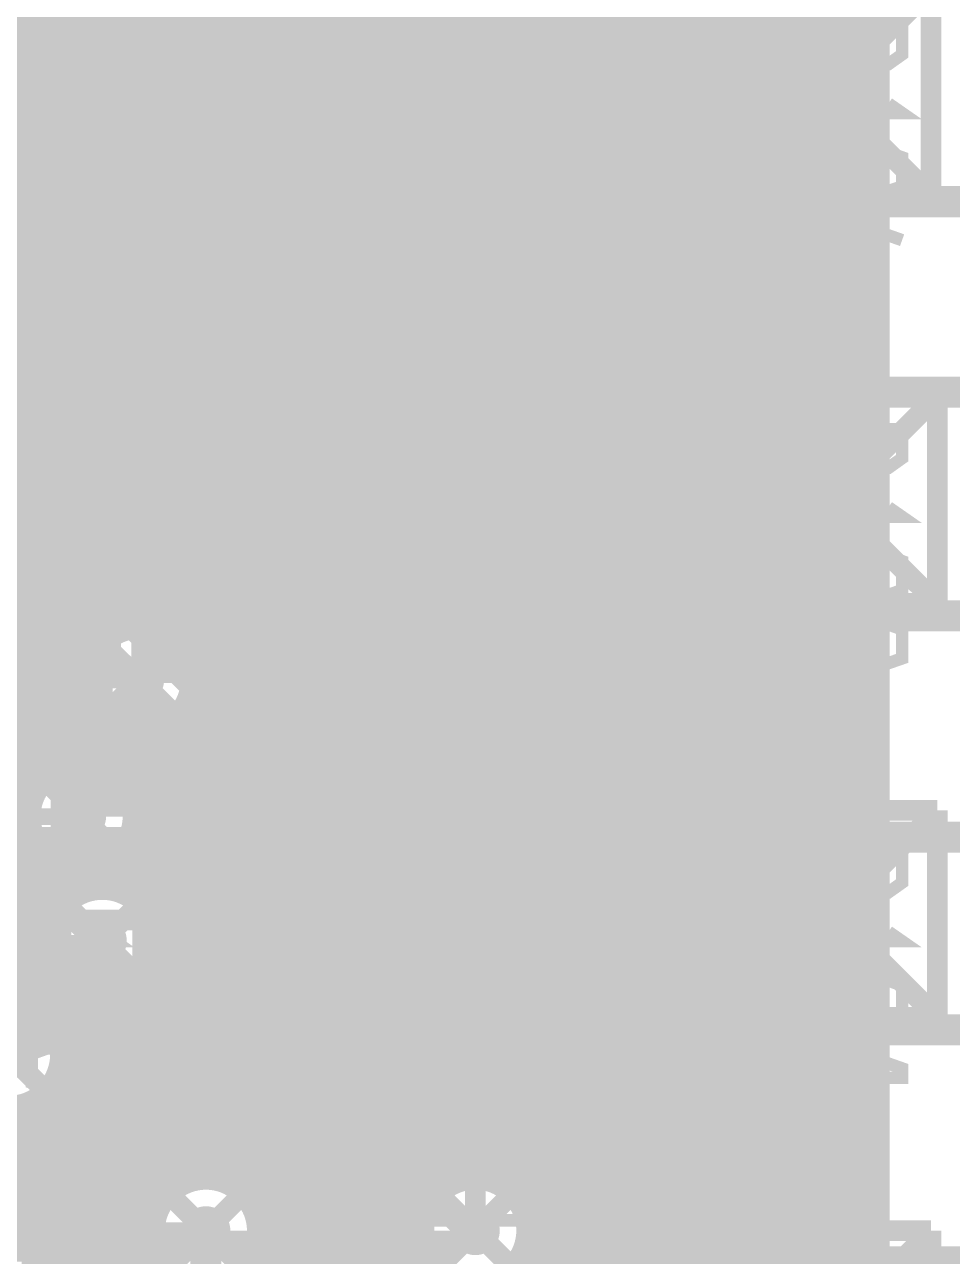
# Model space of a CAD drawing. Extents: x -11 to 221, y -93 to 178.
# Drawn here: x 165.42 to 176.79, y 69.54 to 84.65 of the extents above; entities that cross this region are included whole.
import ezdxf

# ---------------------------------------------------------------- set-up
doc = ezdxf.new("R2010")
doc.units = 0
doc.header["$MEASUREMENT"] = 0
doc.layers.get('0').update_dxf_attribs({"linetype": 'CONTINUOUS'})
for name, color, linetype in [('26-349-0_BOT', 7, 'CONTINUOUS'), ('26-349-0_DRD', 7, 'CONTINUOUS'), ('26-349-0_DRL', 2, 'CONTINUOUS'), ('26-349-0_IN1', 3, 'CONTINUOUS'), ('26-349-0_IN2', 5, 'CONTINUOUS'), ('26-349-0_SMT', 14, 'CONTINUOUS'), ('26-349-0_SPT', 9, 'CONTINUOUS'), ('26-349-0_SST', 12, 'CONTINUOUS'), ('26-349-0_TOP', 11, 'CONTINUOUS'), ('THRUHOLE_TAP', 15, 'CONTINUOUS')]:
    doc.layers.add(name, color=color, linetype=linetype)

# ---------------------------------------------------------------- blocks, each defined once
blk = doc.blocks.new('ROUND_78')
at = {"const_width": 0.29972}
blk.add_lwpolyline([(-0.14986, 0, 1), (0.14986, 0, 1)], format="xyb", close=True, dxfattribs=at)
blk = doc.blocks.new('ROUND_102')
at = {"const_width": 0.10033}
blk.add_lwpolyline([(-0.050164, 0, 1), (0.050164, 0, 1)], format="xyb", close=True, dxfattribs=at)
blk = doc.blocks.new('ROUND_82')
at = {"const_width": 0.29972}
blk.add_lwpolyline([(-0.14986, 0, 1), (0.14986, 0, 1)], format="xyb", close=True, dxfattribs=at)
blk = doc.blocks.new('RECTANGLE_3')
blk.add_solid([(0.4826, 0.4064), (0.4826, -0.4064), (-0.4826, 0.4064), (-0.4826, -0.4064)])
blk = doc.blocks.new('RECTANGLE_13')
blk.add_solid([(0.9017, 0.508), (0.9017, -0.508), (-0.9017, 0.508), (-0.9017, -0.508)])
blk = doc.blocks.new('RECTANGLE_40')
blk.add_solid([(0.635, 0.508), (0.635, -0.508), (-0.635, 0.508), (-0.635, -0.508)])
blk = doc.blocks.new('ROUND_88')
at = {"const_width": 0.10033}
blk.add_lwpolyline([(-0.050164, 0, 1), (0.050164, 0, 1)], format="xyb", close=True, dxfattribs=at)

msp = doc.modelspace()

# ---------------------------------------------------------------- linework, layer by layer
at = {"layer": '26-349-0_BOT', "const_width": 0.2032}
for points in [[(166.8272, 76.6064), (160.1724, 76.6064), (159.385, 75.819), (149.225, 75.819)], [(166.116, 74.93), (148.971, 74.93)], [(166.37, 73.406), (166.243, 73.406), (165.989, 73.66), (161.417, 73.66), (160.02, 72.263), (152.527, 72.263), (152.4, 72.136)], [(167.64, 69.85), (160.401, 69.85), (159.385, 70.866), (153.162, 70.866)], [(170.942, 69.85), (169.164, 68.072), (160.909, 68.072)]]:
    msp.add_lwpolyline(points, dxfattribs=at)
at = {"layer": '26-349-0_DRD', "const_width": 0.254}
for points in [[(173.99, 85.09), (173.99, 82.55)], [(176.53, 85.09), (173.99, 82.55)], [(176.53, 82.55), (173.99, 85.09)], [(173.99, 85.09), (173.99, 82.55)], [(176.53, 85.09), (173.99, 82.55)], [(176.53, 82.55), (173.99, 85.09)], [(176.53, 82.55), (176.53, 85.09)], [(176.53, 82.55), (176.53, 85.09)], [(165.735, 84.074), (163.195, 84.074)], [(165.735, 84.074), (163.195, 81.534)], [(165.735, 81.534), (163.195, 84.074)], [(165.735, 81.534), (165.735, 84.074)], [(173.99, 82.55), (176.53, 82.55)], [(173.99, 82.55), (176.53, 82.55)], [(166.37, 82.423), (166.37, 79.883)], [(168.91, 82.423), (166.37, 82.423)], [(168.91, 82.423), (166.37, 79.883)], [(168.91, 79.883), (166.37, 82.423)], [(166.37, 82.423), (166.37, 79.883)], [(168.91, 82.423), (166.37, 82.423)], [(168.91, 82.423), (166.37, 79.883)], [(168.91, 79.883), (166.37, 82.423)], [(168.91, 79.883), (168.91, 82.423)], [(168.91, 79.883), (168.91, 82.423)], [(168.402, 82.296), (168.402, 79.756)], [(170.942, 82.296), (168.402, 82.296)], [(170.942, 82.296), (168.402, 79.756)], [(170.942, 79.756), (168.402, 82.296)], [(168.402, 82.296), (168.402, 79.756)], [(170.942, 82.296), (168.402, 82.296)], [(170.942, 82.296), (168.402, 79.756)], [(170.942, 79.756), (168.402, 82.296)], [(170.942, 79.756), (170.942, 82.296)], [(170.942, 79.756), (170.942, 82.296)], [(163.195, 81.534), (165.735, 81.534)], [(174.0662, 80.0862), (174.0662, 77.5462)], [(176.6062, 80.0862), (174.0662, 80.0862)], [(176.6062, 80.0862), (174.0662, 77.5462)], [(176.6062, 77.5462), (174.0662, 80.0862)], [(174.0662, 80.0862), (174.0662, 77.5462)], [(176.6062, 80.0862), (174.0662, 80.0862)], [(176.6062, 80.0862), (174.0662, 77.5462)], [(176.6062, 77.5462), (174.0662, 80.0862)], [(176.6062, 77.5462), (176.6062, 80.0862)], [(176.6062, 77.5462), (176.6062, 80.0862)], [(166.37, 79.883), (168.91, 79.883)], [(166.37, 79.883), (168.91, 79.883)], [(168.402, 79.756), (170.942, 79.756)], [(168.402, 79.756), (170.942, 79.756)], [(165.5572, 77.8764), (165.5572, 75.3364)], [(168.0972, 77.8764), (165.5572, 77.8764)], [(168.0972, 77.8764), (165.5572, 75.3364)], [(168.0972, 75.3364), (165.5572, 77.8764)], [(168.0972, 75.3364), (168.0972, 77.8764)], [(166.37, 77.597), (166.37, 75.057)], [(168.91, 77.597), (166.37, 77.597)], [(168.91, 77.597), (166.37, 75.057)], [(168.91, 75.057), (166.37, 77.597)], [(166.37, 77.597), (166.37, 75.057)], [(168.91, 77.597), (166.37, 77.597)], [(168.91, 77.597), (166.37, 75.057)], [(168.91, 75.057), (166.37, 77.597)], [(168.91, 75.057), (168.91, 77.597)], [(168.91, 75.057), (168.91, 77.597)], [(174.0662, 77.5462), (176.6062, 77.5462)], [(174.0662, 77.5462), (176.6062, 77.5462)], [(168.402, 77.089), (168.402, 74.549)], [(170.942, 77.089), (168.402, 77.089)], [(170.942, 77.089), (168.402, 74.549)], [(170.942, 74.549), (168.402, 77.089)], [(168.402, 77.089), (168.402, 74.549)], [(170.942, 77.089), (168.402, 77.089)], [(170.942, 77.089), (168.402, 74.549)], [(170.942, 74.549), (168.402, 77.089)], [(170.942, 74.549), (170.942, 77.089)], [(170.942, 74.549), (170.942, 77.089)], [(167.386, 76.2), (164.846, 76.2)], [(167.386, 76.2), (164.846, 73.66)], [(167.386, 73.66), (164.846, 76.2)], [(167.386, 73.66), (167.386, 76.2)], [(165.862, 75.565), (163.322, 75.565)], [(165.862, 75.565), (163.322, 73.025)], [(165.862, 73.025), (163.322, 75.565)], [(165.862, 73.025), (165.862, 75.565)], [(165.5572, 75.3364), (168.0972, 75.3364)], [(166.37, 75.057), (168.91, 75.057)], [(166.37, 75.057), (168.91, 75.057)], [(174.0662, 75.0062), (174.0662, 72.4662)], [(176.6062, 75.0062), (174.0662, 75.0062)], [(176.6062, 75.0062), (174.0662, 72.4662)], [(176.6062, 72.4662), (174.0662, 75.0062)], [(174.0662, 75.0062), (174.0662, 72.4662)], [(176.6062, 75.0062), (174.0662, 75.0062)], [(176.6062, 75.0062), (174.0662, 72.4662)], [(176.6062, 72.4662), (174.0662, 75.0062)], [(176.6062, 72.4662), (176.6062, 75.0062)], [(176.6062, 72.4662), (176.6062, 75.0062)], [(167.64, 74.676), (165.1, 74.676)], [(167.64, 74.676), (165.1, 72.136)], [(167.64, 72.136), (165.1, 74.676)], [(167.64, 72.136), (167.64, 74.676)], [(168.402, 74.549), (170.942, 74.549)], [(168.402, 74.549), (170.942, 74.549)], [(164.846, 73.66), (167.386, 73.66)], [(166.497, 73.279), (163.957, 73.279)], [(166.497, 73.279), (163.957, 70.739)], [(166.497, 70.739), (163.957, 73.279)], [(166.497, 70.739), (166.497, 73.279)], [(163.322, 73.025), (165.862, 73.025)], [(174.0662, 72.4662), (176.6062, 72.4662)], [(174.0662, 72.4662), (176.6062, 72.4662)], [(166.37, 72.263), (166.37, 69.723)], [(168.91, 72.263), (166.37, 72.263)], [(168.91, 72.263), (166.37, 69.723)], [(168.91, 69.723), (166.37, 72.263)], [(166.37, 72.263), (166.37, 69.723)], [(168.91, 72.263), (166.37, 72.263)], [(168.91, 72.263), (166.37, 69.723)], [(168.91, 69.723), (166.37, 72.263)], [(168.402, 72.263), (168.402, 69.723)], [(170.942, 72.263), (168.402, 72.263)], [(170.942, 72.263), (168.402, 69.723)], [(170.942, 69.723), (168.402, 72.263)], [(168.402, 72.263), (168.402, 69.723)], [(170.942, 72.263), (168.402, 72.263)], [(170.942, 72.263), (168.402, 69.723)], [(170.942, 69.723), (168.402, 72.263)], [(168.91, 69.723), (168.91, 72.263)], [(168.91, 69.723), (168.91, 72.263)], [(170.942, 69.723), (170.942, 72.263)], [(170.942, 69.723), (170.942, 72.263)], [(165.1, 72.136), (167.64, 72.136)], [(166.37, 71.12), (166.37, 68.58)], [(168.91, 71.12), (166.37, 71.12)], [(168.91, 71.12), (166.37, 68.58)], [(168.91, 68.58), (166.37, 71.12)], [(168.91, 68.58), (168.91, 71.12)], [(169.672, 71.12), (169.672, 68.58)], [(172.212, 71.12), (169.672, 71.12)], [(172.212, 71.12), (169.672, 68.58)], [(172.212, 68.58), (169.672, 71.12)], [(172.212, 68.58), (172.212, 71.12)], [(163.957, 70.739), (166.497, 70.739)], [(173.99, 69.85), (173.99, 67.31)], [(176.53, 69.85), (173.99, 69.85)], [(176.53, 69.85), (173.99, 67.31)], [(176.53, 67.31), (173.99, 69.85)], [(173.99, 69.85), (173.99, 67.31)], [(176.53, 69.85), (173.99, 69.85)], [(176.53, 69.85), (173.99, 67.31)], [(176.53, 67.31), (173.99, 69.85)], [(176.53, 67.31), (176.53, 69.85)], [(176.53, 67.31), (176.53, 69.85)], [(166.37, 69.723), (168.91, 69.723)], [(166.37, 69.723), (168.91, 69.723)], [(168.402, 69.723), (170.942, 69.723)], [(168.402, 69.723), (170.942, 69.723)]]:
    msp.add_lwpolyline(points, dxfattribs=at)
at = {"layer": '26-349-0_IN1', "const_width": 0.254}
for points in [[(172.6946, 112.649), (172.6946, 51.562)], [(172.9232, 112.649), (172.9232, 51.562)], [(173.1518, 112.649), (173.1518, 51.562)], [(173.3804, 112.649), (173.3804, 51.562)], [(173.609, 112.649), (173.609, 51.562)], [(173.8376, 112.649), (173.8376, 51.562)], [(174.0662, 112.649), (174.0662, 51.562)], [(174.2948, 112.649), (174.2948, 51.562)], [(174.5234, 112.649), (174.5234, 51.562)], [(174.752, 112.649), (174.752, 51.562)], [(174.9806, 112.649), (174.9806, 51.562)], [(175.2092, 112.649), (175.2092, 51.562)], [(175.4378, 112.649), (175.4378, 51.562)], [(175.6664, 112.649), (175.6664, 51.562)], [(175.895, 112.649), (175.895, 51.562)], [(172.466, 105.029), (172.466, 51.689)], [(166.5224, 103.89362), (166.5224, 77.27188)], [(166.751, 103.89362), (166.751, 77.33284)], [(168.5798, 103.89108), (168.5798, 51.562)], [(168.8084, 103.88854), (168.8084, 51.562)], [(170.4086, 103.88854), (170.4086, 70.35038)], [(170.6372, 103.886), (170.6372, 70.51548)], [(170.8658, 103.886), (170.8658, 70.57644)], [(171.0944, 103.886), (171.0944, 70.56628)], [(171.323, 103.886), (171.323, 70.47484)], [(171.5516, 103.886), (171.5516, 70.25386)], [(171.577, 103.886), (171.577, 70.21322)], [(166.2938, 99.70262), (166.2938, 77.10678)], [(166.0652, 99.53752), (166.0652, 75.65898)], [(168.3512, 86.18728), (168.3512, 81.32318)], [(166.9796, 86.04504), (166.9796, 81.46796)], [(167.2082, 85.76818), (167.2082, 81.74228)], [(168.1226, 85.80882), (168.1226, 81.70164)], [(169.037, 85.74278), (169.037, 81.38922)], [(167.4368, 85.65642), (167.4368, 81.85404)], [(167.6654, 85.62848), (167.6654, 81.88452)], [(167.894, 85.6742), (167.894, 81.8388)], [(170.18, 85.58022), (170.18, 81.55178)], [(169.2656, 85.4964), (169.2656, 81.63306)], [(169.9514, 85.43036), (169.9514, 81.70164)], [(169.4942, 85.3948), (169.4942, 81.73466)], [(169.7228, 85.37702), (169.7228, 81.75498)], [(165.989, 84.963), (165.989, 75.64882)], [(171.577, 84.709), (165.989, 84.709)], [(175.895, 84.709), (172.466, 84.709)], [(171.577, 84.4804), (165.989, 84.4804)], [(175.895, 84.4804), (172.466, 84.4804)], [(171.577, 84.2518), (165.989, 84.2518)], [(175.895, 84.2518), (172.466, 84.2518)], [(171.577, 84.0232), (165.989, 84.0232)], [(175.895, 84.0232), (172.466, 84.0232)], [(171.577, 83.7946), (165.989, 83.7946)], [(175.895, 83.7946), (172.466, 83.7946)], [(171.577, 83.566), (165.989, 83.566)], [(175.895, 83.566), (172.466, 83.566)], [(171.577, 83.3374), (165.989, 83.3374)], [(175.895, 83.3374), (172.466, 83.3374)], [(171.577, 83.1088), (165.989, 83.1088)], [(175.895, 83.1088), (172.466, 83.1088)], [(171.577, 82.8802), (165.989, 82.8802)], [(175.895, 82.8802), (172.466, 82.8802)], [(171.577, 82.6516), (165.989, 82.6516)], [(175.895, 82.6516), (172.466, 82.6516)], [(171.577, 82.423), (165.989, 82.423)], [(175.895, 82.423), (172.466, 82.423)], [(171.577, 82.1944), (165.989, 82.1944)], [(175.895, 82.1944), (172.466, 82.1944)], [(171.577, 81.9658), (165.989, 81.9658)], [(175.895, 81.9658), (172.466, 81.9658)], [(167.20058, 81.7372), (165.989, 81.7372)], [(169.49928, 81.7372), (168.07942, 81.7372)], [(171.577, 81.7372), (169.84218, 81.7372)], [(175.895, 81.7372), (172.466, 81.7372)], [(166.99992, 81.5086), (165.989, 81.5086)], [(169.12082, 81.5086), (168.28008, 81.5086)], [(171.577, 81.5086), (170.22064, 81.5086)], [(175.895, 81.5086), (172.466, 81.5086)], [(166.91864, 81.28), (165.989, 81.28)], [(168.9862, 81.28), (168.35882, 81.28)], [(171.577, 81.28), (170.3578, 81.28)], [(175.895, 81.28), (172.466, 81.28)], [(166.9161, 81.0514), (165.989, 81.0514)], [(168.94048, 81.0514), (168.3639, 81.0514)], [(171.577, 81.0514), (170.40352, 81.0514)], [(175.895, 81.0514), (172.466, 81.0514)], [(168.3512, 80.98028), (168.3512, 76.49718)], [(166.98722, 80.8228), (165.989, 80.8228)], [(166.9796, 80.83804), (166.9796, 77.32268)], [(168.96842, 80.8228), (168.29278, 80.8228)], [(171.577, 80.8228), (170.37304, 80.8228)], [(175.895, 80.8228), (172.466, 80.8228)], [(167.16756, 80.5942), (165.989, 80.5942)], [(169.08018, 80.5942), (168.11244, 80.5942)], [(168.1226, 80.60182), (168.1226, 76.87564)], [(169.037, 80.66278), (169.037, 76.18222)], [(171.577, 80.5942), (170.26128, 80.5942)], [(175.895, 80.5942), (172.466, 80.5942)], [(167.2082, 80.56118), (167.2082, 77.23124)], [(167.4368, 80.44942), (167.4368, 77.02804)], [(167.6654, 80.42148), (167.6654, 77.05852)], [(167.894, 80.4672), (167.894, 77.0128)], [(169.2656, 80.4164), (169.2656, 76.42606)], [(170.18, 80.50022), (170.18, 76.34478)], [(169.35704, 80.3656), (165.989, 80.3656)], [(169.4942, 80.3148), (169.4942, 76.52766)], [(169.7228, 80.29702), (169.7228, 76.54798)], [(169.9514, 80.35036), (169.9514, 76.49464)], [(171.577, 80.3656), (169.98696, 80.3656)], [(175.895, 80.3656), (172.466, 80.3656)], [(171.577, 80.137), (165.989, 80.137)], [(175.895, 80.137), (172.466, 80.137)], [(171.577, 79.9084), (165.989, 79.9084)], [(175.895, 79.9084), (172.466, 79.9084)], [(171.577, 79.6798), (165.989, 79.6798)], [(175.895, 79.6798), (172.466, 79.6798)], [(171.577, 79.4512), (165.989, 79.4512)], [(175.895, 79.4512), (172.466, 79.4512)], [(171.577, 79.2226), (165.989, 79.2226)], [(175.895, 79.2226), (172.466, 79.2226)], [(171.577, 78.994), (165.989, 78.994)], [(175.895, 78.994), (172.466, 78.994)], [(171.577, 78.7654), (165.989, 78.7654)], [(175.895, 78.7654), (172.466, 78.7654)], [(171.577, 78.5368), (165.989, 78.5368)], [(175.895, 78.5368), (172.466, 78.5368)], [(171.577, 78.3082), (165.989, 78.3082)], [(175.895, 78.3082), (172.466, 78.3082)], [(171.577, 78.0796), (165.989, 78.0796)], [(175.895, 78.0796), (172.466, 78.0796)], [(171.577, 77.851), (165.989, 77.851)], [(175.895, 77.851), (172.466, 77.851)], [(171.577, 77.6224), (165.989, 77.6224)], [(175.895, 77.6224), (172.466, 77.6224)], [(171.577, 77.3938), (165.989, 77.3938)], [(175.895, 77.3938), (172.466, 77.3938)], [(166.35476, 77.1652), (165.989, 77.1652)], [(171.577, 77.1652), (167.29964, 77.1652)], [(175.895, 77.1652), (172.466, 77.1652)], [(166.17442, 76.9366), (165.989, 76.9366)], [(171.577, 76.9366), (168.04386, 76.9366)], [(175.895, 76.9366), (172.466, 76.9366)], [(166.1033, 76.708), (165.989, 76.708)], [(171.577, 76.708), (168.26484, 76.708)], [(175.895, 76.708), (172.466, 76.708)], [(166.10584, 76.4794), (165.989, 76.4794)], [(169.35704, 76.4794), (168.35628, 76.4794)], [(171.577, 76.4794), (169.98696, 76.4794)], [(175.895, 76.4794), (172.466, 76.4794)], [(166.18712, 76.2508), (165.989, 76.2508)], [(169.08018, 76.2508), (168.36644, 76.2508)], [(171.577, 76.2508), (170.26128, 76.2508)], [(175.895, 76.2508), (172.466, 76.2508)], [(166.2938, 76.10602), (166.2938, 75.63866)], [(168.3512, 76.15428), (168.3512, 71.16318)], [(166.38778, 76.0222), (165.989, 76.0222)], [(166.5224, 75.94092), (166.5224, 75.53706)], [(166.9796, 75.89012), (166.9796, 73.80986)], [(168.96842, 76.0222), (168.30548, 76.0222)], [(171.577, 76.0222), (170.37304, 76.0222)], [(175.895, 76.0222), (172.466, 76.0222)], [(167.13962, 75.7936), (165.989, 75.7936)], [(166.751, 75.87742), (166.751, 75.29322)], [(167.2082, 75.73518), (167.2082, 71.58228)], [(168.1226, 75.77582), (168.1226, 71.54164)], [(168.94048, 75.7936), (168.14038, 75.7936)], [(171.577, 75.7936), (170.40352, 75.7936)], [(175.895, 75.7936), (172.466, 75.7936)], [(167.4368, 75.62342), (167.4368, 71.69404)], [(167.6654, 75.59548), (167.6654, 71.72452)], [(167.894, 75.6412), (167.894, 71.6788)], [(168.9862, 75.565), (166.47922, 75.565)], [(169.037, 75.45578), (169.037, 71.35622)], [(171.577, 75.565), (170.3578, 75.565)], [(175.895, 75.565), (172.466, 75.565)], [(169.12082, 75.3364), (166.72306, 75.3364)], [(170.18, 75.29322), (170.18, 71.51878)], [(171.577, 75.3364), (170.22064, 75.3364)], [(175.895, 75.3364), (172.466, 75.3364)], [(169.2656, 75.2094), (169.2656, 71.60006)], [(169.9514, 75.14336), (169.9514, 71.66864)], [(169.49928, 75.1078), (166.82466, 75.1078)], [(169.4942, 75.1078), (169.4942, 71.70166)], [(169.7228, 75.09002), (169.7228, 71.72198)], [(171.577, 75.1078), (169.84218, 75.1078)], [(175.895, 75.1078), (172.466, 75.1078)], [(171.577, 74.8792), (166.84498, 74.8792)], [(175.895, 74.8792), (172.466, 74.8792)], [(166.751, 74.56678), (166.751, 74.03084)], [(171.577, 74.6506), (166.79164, 74.6506)], [(175.895, 74.6506), (172.466, 74.6506)], [(171.577, 74.422), (166.64178, 74.422)], [(175.895, 74.422), (172.466, 74.422)], [(166.2938, 74.2188), (166.2938, 74.13244)], [(166.5224, 74.3204), (166.5224, 74.12228)], [(165.989, 74.20864), (165.989, 74.03084)], [(171.577, 74.1934), (165.989, 74.1934)], [(166.0652, 74.20102), (166.0652, 74.07148)], [(175.895, 74.1934), (172.466, 74.1934)], [(171.577, 73.9648), (166.84244, 73.9648)], [(175.895, 73.9648), (172.466, 73.9648)], [(171.577, 73.7362), (167.02278, 73.7362)], [(175.895, 73.7362), (172.466, 73.7362)], [(171.577, 73.5076), (167.0939, 73.5076)], [(175.895, 73.5076), (172.466, 73.5076)], [(171.577, 73.279), (167.08882, 73.279)], [(175.895, 73.279), (172.466, 73.279)], [(171.577, 73.0504), (167.01008, 73.0504)], [(175.895, 73.0504), (172.466, 73.0504)], [(166.9796, 73.00214), (166.9796, 71.30796)], [(165.989, 72.78116), (165.989, 64.008)], [(166.0652, 72.74052), (166.0652, 51.562)], [(166.751, 72.78116), (166.751, 51.562)], [(171.577, 72.8218), (166.80942, 72.8218)], [(175.895, 72.8218), (172.466, 72.8218)], [(171.577, 72.5932), (165.989, 72.5932)], [(166.2938, 72.67702), (166.2938, 51.562)], [(166.5224, 72.68972), (166.5224, 51.562)], [(175.895, 72.5932), (172.466, 72.5932)], [(171.577, 72.3646), (165.989, 72.3646)], [(175.895, 72.3646), (172.466, 72.3646)], [(171.577, 72.136), (165.989, 72.136)], [(175.895, 72.136), (172.466, 72.136)], [(171.577, 71.9074), (165.989, 71.9074)], [(175.895, 71.9074), (172.466, 71.9074)], [(167.386, 71.6788), (165.989, 71.6788)], [(169.418, 71.6788), (167.894, 71.6788)], [(171.577, 71.6788), (169.926, 71.6788)], [(175.895, 71.6788), (172.466, 71.6788)], [(167.0685, 71.4502), (165.989, 71.4502)], [(169.1005, 71.4502), (168.2115, 71.4502)], [(171.577, 71.4502), (170.2435, 71.4502)], [(175.895, 71.4502), (172.466, 71.4502)], [(166.94404, 71.2216), (165.989, 71.2216)], [(168.97604, 71.2216), (168.33342, 71.2216)], [(171.577, 71.2216), (170.36542, 71.2216)], [(175.895, 71.2216), (172.466, 71.2216)], [(166.90848, 70.993), (165.989, 70.993)], [(168.94048, 70.993), (168.37152, 70.993)], [(171.577, 70.993), (170.40352, 70.993)], [(175.895, 70.993), (172.466, 70.993)], [(166.94404, 70.7644), (165.989, 70.7644)], [(168.97604, 70.7644), (168.33342, 70.7644)], [(168.3512, 70.82028), (168.3512, 70.02018)], [(171.577, 70.7644), (170.36542, 70.7644)], [(175.895, 70.7644), (172.466, 70.7644)], [(166.9796, 70.67804), (166.9796, 70.16496)], [(169.037, 70.62978), (169.037, 66.14922)], [(167.0685, 70.5358), (165.989, 70.5358)], [(168.1226, 70.44182), (168.1226, 70.39864)], [(169.1005, 70.5358), (168.2115, 70.5358)], [(170.18, 70.46722), (170.18, 66.31178)], [(170.688, 70.5358), (170.2435, 70.5358)], [(171.577, 70.5358), (171.196, 70.5358)], [(175.895, 70.5358), (172.466, 70.5358)], [(167.0685, 70.3072), (165.989, 70.3072)], [(169.418, 70.3072), (168.2115, 70.3072)], [(169.2656, 70.3834), (169.2656, 66.39306)], [(170.3705, 70.3072), (169.926, 70.3072)], [(169.9514, 70.31736), (169.9514, 66.46164)], [(171.577, 70.3072), (171.5135, 70.3072)], [(175.895, 70.3072), (172.466, 70.3072)], [(169.4942, 70.2818), (169.4942, 66.49466)], [(169.7228, 70.26402), (169.7228, 66.51498)], [(166.94404, 70.0786), (165.989, 70.0786)], [(170.24604, 70.0786), (168.33342, 70.0786)], [(175.895, 70.0786), (172.466, 70.0786)], [(166.90848, 69.85), (165.989, 69.85)], [(170.21048, 69.85), (168.37152, 69.85)], [(175.895, 69.85), (172.466, 69.85)], [(166.94404, 69.6214), (165.989, 69.6214)], [(166.9796, 69.53504), (166.9796, 66.35496)], [(170.24604, 69.6214), (168.33342, 69.6214)], [(168.3512, 69.67728), (168.3512, 66.21018)], [(175.895, 69.6214), (172.466, 69.6214)], [(171.5516, 69.44614), (171.5516, 51.562)], [(171.577, 69.48678), (171.577, 51.562)]]:
    msp.add_lwpolyline(points, dxfattribs=at)
for points in [[(167.64, 81.88452, 0.4142136), (166.90848, 81.153)], [(167.64, 81.88452, 0.4142136), (166.90848, 81.153)], [(168.37152, 81.153, 0.4142136), (167.64, 81.88452)], [(168.37152, 81.153, 0.4142136), (167.64, 81.88452)], [(169.672, 81.75752, 0.4142136), (168.94048, 81.026)], [(169.672, 81.75752, 0.4142136), (168.94048, 81.026)], [(170.40352, 81.026, 0.4142136), (169.672, 81.75752)], [(170.40352, 81.026, 0.4142136), (169.672, 81.75752)], [(166.90848, 81.153, 0.4142136), (167.64, 80.42148)], [(166.90848, 81.153, 0.4142136), (167.64, 80.42148)], [(167.64, 80.42148, 0.4142136), (168.37152, 81.153)], [(167.64, 80.42148, 0.4142136), (168.37152, 81.153)], [(168.94048, 81.026, 0.4142136), (169.672, 80.29448)], [(168.94048, 81.026, 0.4142136), (169.672, 80.29448)], [(169.672, 80.29448, 0.4142136), (170.40352, 81.026)], [(169.672, 80.29448, 0.4142136), (170.40352, 81.026)], [(166.8272, 77.33792, 0.4142136), (166.09568, 76.6064)], [(167.42664, 77.0255, 0.2448861), (166.8272, 77.33782)], [(167.64, 77.05852, 0.0742497), (167.4263, 77.02661)], [(168.37152, 76.327, 0.4142136), (167.64, 77.05852)], [(166.09568, 76.6064, 0.4142136), (166.8272, 75.87488)], [(169.672, 76.55052, 0.4142136), (168.94048, 75.819)], [(169.672, 76.55052, 0.4142136), (168.94048, 75.819)], [(170.40352, 75.819, 0.4142136), (169.672, 76.55052)], [(170.40352, 75.819, 0.4142136), (169.672, 76.55052)], [(167.64, 75.59548, 0.4142136), (168.37152, 76.327)], [(166.8272, 75.87488, 0.0739944), (167.04019, 75.90657)], [(167.04056, 75.90536, 0.2441336), (167.64, 75.59412)], [(168.94048, 75.819, 0.4142136), (169.672, 75.08748)], [(168.94048, 75.819, 0.4142136), (169.672, 75.08748)], [(169.672, 75.08748, 0.4142136), (170.40352, 75.819)], [(169.672, 75.08748, 0.4142136), (170.40352, 75.819)], [(166.116, 75.66152, 0.0437467), (165.98873, 75.65036)], [(166.84752, 74.93, 0.4142136), (166.116, 75.66152)], [(166.116, 74.19848, 0.4142136), (166.84752, 74.93)], [(165.989, 74.20864, 0.0435952), (166.116, 74.19755)], [(166.37, 74.13752, 0.1377523), (165.98916, 74.03057)], [(167.10152, 73.406, 0.4142136), (166.37, 74.13752)], [(166.37, 72.67448, 0.4142136), (167.10152, 73.406)], [(165.989, 72.78116, 0.1377521), (166.37, 72.67416)], [(167.64, 71.72452, 0.4142136), (166.90848, 70.993)], [(167.64, 71.72452, 0.4142136), (166.90848, 70.993)], [(168.37152, 70.993, 0.4142136), (167.64, 71.72452)], [(168.37152, 70.993, 0.4142136), (167.64, 71.72452)], [(169.672, 71.72452, 0.4142136), (168.94048, 70.993)], [(169.672, 71.72452, 0.4142136), (168.94048, 70.993)], [(170.40352, 70.993, 0.4142136), (169.672, 71.72452)], [(170.40352, 70.993, 0.4142136), (169.672, 71.72452)], [(166.90848, 70.993, 0.2278381), (167.18302, 70.42178)], [(166.90848, 70.993, 0.2278381), (167.18302, 70.42178)], [(168.0972, 70.4215, 0.2278378), (168.37188, 70.993)], [(168.0972, 70.4215, 0.2278378), (168.37188, 70.993)], [(168.94048, 70.993, 0.4142136), (169.672, 70.26148)], [(168.94048, 70.993, 0.4142136), (169.672, 70.26148)], [(169.672, 70.26148, 0.4142136), (170.40352, 70.993)], [(169.672, 70.26148, 0.4142136), (170.40352, 70.993)], [(170.942, 70.58152, 0.4142136), (170.21048, 69.85)], [(171.577, 70.21322, 0.2690272), (170.942, 70.58154)], [(167.1828, 70.4215, 0.2278378), (166.90812, 69.85)], [(168.37152, 69.85, 0.2278382), (168.09698, 70.42122)], [(166.90848, 69.85, 0.4142136), (167.64, 69.11848)], [(167.64, 69.11848, 0.4142136), (168.37152, 69.85)], [(170.21048, 69.85, 0.4142136), (170.942, 69.11848)], [(170.942, 69.11848, 0.2690269), (171.577, 69.48678)]]:
    msp.add_lwpolyline(points, format="xyb", dxfattribs=at)
at = {"layer": '26-349-0_IN2', "const_width": 0.254}
for points in [[(168.4782, 112.141), (168.4782, 50.165)], [(168.7068, 112.141), (168.7068, 50.165)], [(168.9354, 112.141), (168.9354, 50.165)], [(169.164, 112.141), (169.164, 50.165)], [(169.3926, 112.141), (169.3926, 50.165)], [(169.6212, 112.141), (169.6212, 50.165)], [(169.8498, 112.141), (169.8498, 50.165)], [(170.0784, 112.141), (170.0784, 50.165)], [(170.307, 112.141), (170.307, 50.165)], [(170.5356, 112.141), (170.5356, 70.33006)], [(170.7642, 112.141), (170.7642, 70.45452)], [(170.9928, 112.141), (170.9928, 70.47738)], [(171.2214, 112.141), (171.2214, 70.41388)], [(171.45, 112.141), (171.45, 70.22084)], [(171.6786, 112.141), (171.6786, 50.165)], [(171.9072, 112.141), (171.9072, 50.165)], [(172.1358, 112.141), (172.1358, 50.165)], [(173.736, 112.141), (173.736, 50.165)], [(173.9646, 112.141), (173.9646, 50.165)], [(174.117, 112.141), (174.117, 50.165)], [(172.3644, 111.47298), (172.3644, 50.165)], [(173.5074, 111.29772), (173.5074, 50.165)], [(172.593, 111.13008), (172.593, 50.165)], [(172.8216, 111.02086), (172.8216, 50.165)], [(173.0502, 111.00816), (173.0502, 50.165)], [(173.2788, 111.08182), (173.2788, 50.165)], [(166.4208, 104.6861), (166.4208, 77.08646)], [(166.6494, 104.65308), (166.6494, 77.21092)], [(166.878, 104.70642), (166.878, 77.23378)], [(165.5064, 99.62642), (165.5064, 75.08748)], [(165.9636, 99.6061), (165.9636, 75.5396)], [(166.1922, 99.74326), (166.1922, 75.55484)], [(165.735, 99.57308), (165.735, 75.43038)], [(168.2496, 95.08998), (168.2496, 70.00748)], [(167.1066, 94.91472), (167.1066, 77.17028)], [(167.3352, 94.69882), (167.3352, 76.97724)], [(167.5638, 94.62516), (167.5638, 70.47484)], [(167.7924, 94.63786), (167.7924, 70.4596)], [(168.021, 94.74708), (168.021, 70.35038)], [(174.117, 84.6836), (156.77388, 84.6836)], [(174.117, 84.455), (156.58084, 84.455)], [(174.117, 84.2264), (151.3713, 84.2264)], [(174.117, 83.9978), (151.28494, 83.9978)], [(174.117, 83.7692), (151.03856, 83.7692)], [(174.117, 83.5406), (146.6977, 83.5406)], [(174.117, 83.312), (164.83584, 83.312)], [(174.117, 83.0834), (165.02888, 83.0834)], [(174.117, 82.8548), (165.09238, 82.8548)], [(174.117, 82.6262), (165.06952, 82.6262)], [(174.117, 82.3976), (164.94506, 82.3976)], [(174.117, 82.169), (159.75584, 82.169)], [(174.117, 81.9404), (157.4927, 81.9404)], [(174.117, 81.7118), (157.20822, 81.7118)], [(174.117, 81.4832), (72.009, 81.4832)], [(174.117, 81.2546), (72.009, 81.2546)], [(174.117, 81.026), (72.009, 81.026)], [(174.117, 80.7974), (103.98506, 80.7974)], [(174.117, 80.5688), (104.10952, 80.5688)], [(174.117, 80.3402), (104.13238, 80.3402)], [(174.117, 80.1116), (159.53486, 80.1116)], [(174.117, 79.883), (159.70758, 79.883)], [(174.117, 79.6544), (159.76092, 79.6544)], [(174.117, 79.4258), (159.7279, 79.4258)], [(174.117, 79.1972), (159.5882, 79.1972)], [(174.117, 78.9686), (157.62986, 78.9686)], [(174.117, 78.74), (157.80258, 78.74)], [(174.117, 78.5114), (157.85592, 78.5114)], [(174.117, 78.2828), (157.8229, 78.2828)], [(174.117, 78.0542), (157.6832, 78.0542)], [(174.117, 77.8256), (156.8577, 77.8256)], [(174.117, 77.597), (156.95422, 77.597)], [(174.117, 77.3684), (156.9593, 77.3684)], [(166.49192, 77.1398), (156.87294, 77.1398)], [(174.117, 77.1398), (167.16248, 77.1398)], [(166.27602, 76.9112), (156.87294, 76.9112)], [(174.117, 76.9112), (167.37838, 76.9112)], [(166.20236, 76.6826), (156.9593, 76.6826)], [(174.117, 76.6826), (167.45204, 76.6826)], [(166.21506, 76.454), (156.95422, 76.454)], [(174.117, 76.454), (167.4368, 76.454)], [(166.32428, 76.2254), (161.87928, 76.2254)], [(174.117, 76.2254), (167.32758, 76.2254)], [(167.3352, 76.23302), (167.3352, 70.40118)], [(166.4208, 76.1238), (166.4208, 75.48118)], [(167.1066, 76.04252), (167.1066, 70.18528)], [(166.66718, 75.9968), (162.09518, 75.9968)], [(166.6494, 76.00188), (166.6494, 75.26528)], [(166.878, 75.97902), (166.878, 73.77684)], [(174.117, 75.9968), (166.98468, 75.9968)], [(174.117, 75.7682), (162.16884, 75.7682)], [(165.95598, 75.5396), (162.1536, 75.5396)], [(174.117, 75.5396), (166.27348, 75.5396)], [(165.61308, 75.311), (162.04438, 75.311)], [(174.117, 75.311), (166.61638, 75.311)], [(165.50386, 75.0824), (161.70148, 75.0824)], [(174.117, 75.0824), (166.7256, 75.0824)], [(165.49116, 74.8538), (164.88156, 74.8538)], [(174.117, 74.8538), (166.74084, 74.8538)], [(165.5064, 74.76998), (165.5064, 72.57288)], [(165.56482, 74.6252), (165.12794, 74.6252)], [(166.6494, 74.59472), (166.6494, 73.96988)], [(174.117, 74.6252), (166.66718, 74.6252)], [(165.78072, 74.3966), (165.2143, 74.3966)], [(165.735, 74.42708), (165.735, 72.37984)], [(166.4208, 74.37882), (166.4208, 74.03338)], [(174.117, 74.3966), (166.45128, 74.3966)], [(165.9636, 74.31786), (165.9636, 73.88606)], [(166.1922, 74.30516), (166.1922, 74.01052)], [(174.117, 74.168), (165.20922, 74.168)], [(166.03472, 73.9394), (165.1127, 73.9394)], [(174.117, 73.9394), (166.70528, 73.9394)], [(165.81882, 73.7108), (164.82822, 73.7108)], [(174.117, 73.7108), (166.92118, 73.7108)], [(165.74516, 73.4822), (150.01494, 73.4822)], [(174.117, 73.4822), (166.99484, 73.4822)], [(165.75786, 73.2536), (150.1013, 73.2536)], [(174.117, 73.2536), (166.9796, 73.2536)], [(165.86708, 73.025), (150.09622, 73.025)], [(174.117, 73.025), (166.87038, 73.025)], [(166.878, 73.03262), (166.878, 50.165)], [(165.9636, 72.9234), (165.9636, 52.959)], [(166.20998, 72.7964), (149.9997, 72.7964)], [(166.1922, 72.80148), (166.1922, 50.165)], [(166.4208, 72.77862), (166.4208, 50.165)], [(174.117, 72.7964), (166.52748, 72.7964)], [(166.6494, 72.84212), (166.6494, 50.165)], [(174.117, 72.5678), (165.51656, 72.5678)], [(174.117, 72.3392), (165.76294, 72.3392)], [(174.117, 72.1106), (165.8493, 72.1106)], [(174.117, 71.882), (165.84422, 71.882)], [(174.117, 71.6534), (165.7477, 71.6534)], [(165.735, 71.63562), (165.735, 52.959)], [(174.117, 71.4248), (165.46322, 71.4248)], [(165.5064, 71.44512), (165.5064, 52.959)], [(174.117, 71.1962), (164.56152, 71.1962)], [(174.117, 70.9676), (164.43706, 70.9676)], [(174.117, 70.739), (161.86658, 70.739)], [(174.117, 70.5104), (161.91992, 70.5104)], [(167.18026, 70.2818), (161.8869, 70.2818)], [(170.48226, 70.2818), (168.0972, 70.2818)], [(174.117, 70.2818), (171.3992, 70.2818)], [(167.0431, 70.0532), (161.7472, 70.0532)], [(170.3451, 70.0532), (168.2369, 70.0532)], [(174.117, 70.0532), (171.5389, 70.0532)], [(167.01008, 69.8246), (147.92706, 69.8246)], [(168.2496, 69.68998), (168.2496, 64.92748)], [(170.31208, 69.8246), (168.26992, 69.8246)], [(174.117, 69.8246), (171.57192, 69.8246)], [(167.06342, 69.596), (76.77658, 69.596)], [(170.36542, 69.596), (168.21658, 69.596)], [(174.117, 69.596), (171.51858, 69.596)], [(167.1066, 69.51472), (167.1066, 65.10528)], [(171.45, 69.47662), (171.45, 50.165)]]:
    msp.add_lwpolyline(points, dxfattribs=at)
for points in [[(166.8272, 77.23632, 0.4142136), (166.19728, 76.6064)], [(167.45712, 76.6064, 0.4142136), (166.8272, 77.23632)], [(166.19728, 76.6064, 0.4142136), (166.8272, 75.97648)], [(166.8272, 75.97648, 0.4142136), (167.45712, 76.6064)], [(166.116, 75.55992, 0.4142136), (165.48608, 74.93)], [(166.74592, 74.93, 0.4142136), (166.116, 75.55992)], [(165.48608, 74.93, 0.4142136), (166.116, 74.30008)], [(166.116, 74.30008, 0.4142136), (166.74592, 74.93)], [(166.37, 74.03592, 0.4142136), (165.74008, 73.406)], [(166.99992, 73.406, 0.4142136), (166.37, 74.03592)], [(165.74008, 73.406, 0.4142136), (166.37, 72.77608)], [(166.37, 72.77608, 0.4142136), (166.99992, 73.406)], [(165.85692, 72.009, 0.4142136), (165.227, 72.63892)], [(165.227, 71.37908, 0.4142136), (165.85692, 72.009)], [(167.64, 70.47992, 0.4142136), (167.01008, 69.85)], [(168.26992, 69.85, 0.4142136), (167.64, 70.47992)], [(170.942, 70.47992, 0.4142136), (170.31208, 69.85)], [(171.57192, 69.85, 0.4142136), (170.942, 70.47992)], [(167.01008, 69.85, 0.4142136), (167.64, 69.22008)], [(167.64, 69.22008, 0.4142136), (168.26992, 69.85)], [(170.31208, 69.85, 0.4142136), (170.942, 69.22008)], [(170.942, 69.22008, 0.4142136), (171.57192, 69.85)]]:
    msp.add_lwpolyline(points, format="xyb", dxfattribs=at)
at = {"layer": '26-349-0_SST', "const_width": 0.1524}
for points in [[(168.529, 85.217), (168.529, 81.153), (173.101, 81.153), (173.101, 82.931), (172.847, 83.185), (173.101, 83.439), (173.101, 85.217), (168.529, 85.217)], [(166.8145, 84.6455), (166.8145, 81.7245), (168.4528, 81.7245), (168.4528, 84.6455), (166.8145, 84.6455)], [(173.1645, 84.6455), (173.1645, 81.7245), (174.8028, 81.7245), (174.8028, 84.6455), (173.1645, 84.6455)], [(175.6664, 84.63534), (175.6664, 84.27974), (175.83658, 84.16036), (176.00676, 84.16036), (176.1744, 84.27974), (176.1744, 84.63534), (175.1584, 84.63534)], [(166.0144, 84.38134), (166.0144, 84.02574), (166.18458, 83.90636), (166.35476, 83.90636), (166.5224, 84.02574), (166.5224, 84.38134), (165.5064, 84.38134)], [(175.6664, 84.33816), (175.1584, 84.16036)], [(166.0144, 84.08416), (165.5064, 83.90636)], [(175.1584, 83.44154), (175.1584, 83.67776)], [(175.1584, 83.56092), (176.1744, 83.56092), (176.00676, 83.67776)], [(165.5064, 83.18754), (165.5064, 83.42376)], [(165.5064, 83.30692), (166.5224, 83.30692), (166.35476, 83.42376)], [(175.6664, 82.66176), (175.83658, 82.60334), (176.00676, 82.60334), (176.1744, 82.66176), (176.1744, 83.01736), (176.00676, 83.07832), (175.83658, 83.07832), (175.6664, 83.01736), (175.6664, 82.66176), (175.49876, 82.60334), (175.32858, 82.60334), (175.1584, 82.66176), (175.1584, 83.01736), (175.32858, 83.07832), (175.49876, 83.07832), (175.6664, 83.01736)], [(166.0144, 82.40776), (166.18458, 82.34934), (166.35476, 82.34934), (166.5224, 82.40776), (166.5224, 82.76336), (166.35476, 82.82432), (166.18458, 82.82432), (166.0144, 82.76336), (166.0144, 82.40776), (165.84676, 82.34934), (165.67658, 82.34934), (165.5064, 82.40776), (165.5064, 82.76336), (165.67658, 82.82432), (165.84676, 82.82432), (166.0144, 82.76336)], [(175.6664, 82.17916), (175.6664, 81.82356), (175.49876, 81.76514), (175.32858, 81.76514), (175.1584, 81.82356), (175.1584, 82.17916), (175.32858, 82.24012), (175.49876, 82.24012), (176.1744, 82.00136)], [(165.5064, 81.86674), (166.5224, 81.51114), (166.5224, 81.98612)], [(173.52264, 80.25384), (173.58106, 80.0862), (173.81728, 80.0862), (173.87824, 80.25384), (173.99508, 80.42402), (173.99508, 80.93202), (173.93666, 81.1022), (173.58106, 81.1022), (173.52264, 80.93202), (173.52264, 80.25384)], [(174.36084, 80.25384), (174.47768, 80.0862), (174.71644, 80.0862), (174.83328, 80.25384), (174.83328, 80.42402), (174.59706, 80.76184), (174.83328, 81.1022), (174.36084, 81.1022)], [(175.67148, 80.0862), (175.19904, 80.0862), (175.67148, 80.76184), (175.67148, 80.93202), (175.61306, 81.1022), (175.25746, 81.1022), (175.19904, 80.93202)], [(173.75886, 80.42402), (173.99508, 80.0862)], [(168.529, 80.137), (168.529, 76.073), (173.101, 76.073), (173.101, 77.851), (172.847, 78.105), (173.101, 78.359), (173.101, 80.137), (168.529, 80.137)], [(166.8145, 79.5655), (166.8145, 76.6445), (168.4528, 76.6445), (168.4528, 79.5655), (166.8145, 79.5655)], [(173.1645, 79.5655), (173.1645, 76.6445), (174.8028, 76.6445), (174.8028, 79.5655), (173.1645, 79.5655)], [(175.6664, 79.68234), (175.6664, 79.32674), (175.83658, 79.20736), (176.00676, 79.20736), (176.1744, 79.32674), (176.1744, 79.68234), (175.1584, 79.68234)], [(166.0144, 79.55534), (166.0144, 79.19974), (166.18458, 79.08036), (166.35476, 79.08036), (166.5224, 79.19974), (166.5224, 79.55534), (165.5064, 79.55534)], [(166.0144, 79.25816), (165.5064, 79.08036)], [(175.6664, 79.38516), (175.1584, 79.20736)], [(175.1584, 78.48854), (175.1584, 78.72476)], [(175.1584, 78.60792), (176.1744, 78.60792), (176.00676, 78.72476)], [(165.5064, 78.36154), (165.5064, 78.59776)], [(165.5064, 78.48092), (166.5224, 78.48092), (166.35476, 78.59776)], [(175.6664, 77.70876), (175.6664, 78.06436), (175.83658, 78.12532), (176.00676, 78.12532), (176.1744, 78.06436), (176.1744, 77.70876), (176.00676, 77.65034), (175.83658, 77.65034), (175.1584, 77.88656)], [(166.0144, 77.58176), (166.0144, 77.93736), (166.18458, 77.99832), (166.35476, 77.99832), (166.5224, 77.93736), (166.5224, 77.58176), (166.35476, 77.52334), (166.18458, 77.52334), (165.5064, 77.75956)], [(175.1584, 76.81214), (175.1584, 77.28712), (175.83658, 76.81214), (176.00676, 76.81214), (176.1744, 76.87056), (176.1744, 77.22616), (176.00676, 77.28712)], [(165.67658, 77.16012), (165.5064, 77.04074), (165.5064, 76.80452), (165.67658, 76.68514), (165.84676, 76.68514), (166.18458, 76.92136), (166.5224, 76.68514), (166.5224, 77.16012)], [(173.39564, 75.17384), (173.45406, 75.0062), (173.69028, 75.0062), (173.75124, 75.17384), (173.86808, 75.34402), (173.86808, 75.85202), (173.80966, 76.0222), (173.45406, 76.0222), (173.39564, 75.85202), (173.39564, 75.17384)], [(174.70628, 75.0062), (174.23384, 75.0062), (174.70628, 75.68184), (174.70628, 75.85202), (174.64786, 76.0222), (174.29226, 76.0222), (174.23384, 75.85202)], [(175.48606, 75.5142), (175.13046, 75.5142), (175.07204, 75.68184), (175.07204, 75.85202), (175.13046, 76.0222), (175.48606, 76.0222), (175.54448, 75.85202), (175.54448, 75.68184), (175.30826, 75.0062)], [(173.63186, 75.34402), (173.86808, 75.0062)], [(168.529, 75.057), (168.529, 70.993), (173.101, 70.993), (173.101, 72.771), (172.847, 73.025), (173.101, 73.279), (173.101, 75.057), (168.529, 75.057)], [(166.0144, 74.47534), (166.0144, 74.11974), (166.18458, 74.00036), (166.35476, 74.00036), (166.5224, 74.11974), (166.5224, 74.47534), (165.5064, 74.47534)], [(166.8145, 74.4855), (166.8145, 71.5645), (168.4528, 71.5645), (168.4528, 74.4855), (166.8145, 74.4855)], [(173.1645, 74.4855), (173.1645, 71.5645), (174.8028, 71.5645), (174.8028, 74.4855), (173.1645, 74.4855)], [(175.6664, 74.47534), (175.6664, 74.11974), (175.83658, 74.00036), (176.00676, 74.00036), (176.1744, 74.11974), (176.1744, 74.47534), (175.1584, 74.47534)], [(166.0144, 74.17816), (165.5064, 74.00036)], [(175.6664, 74.17816), (175.1584, 74.00036)], [(165.5064, 73.28154), (165.5064, 73.51776)], [(165.5064, 73.40092), (166.5224, 73.40092), (166.35476, 73.51776)], [(175.1584, 73.28154), (175.1584, 73.51776)], [(175.1584, 73.40092), (176.1744, 73.40092), (176.00676, 73.51776)], [(166.0144, 72.50176), (166.18458, 72.44334), (166.35476, 72.44334), (166.5224, 72.50176), (166.5224, 72.85736), (166.35476, 72.91832), (166.18458, 72.91832), (166.0144, 72.85736), (166.0144, 72.50176), (165.84676, 72.44334), (165.67658, 72.44334), (165.5064, 72.50176), (165.5064, 72.85736), (165.67658, 72.91832), (165.84676, 72.91832), (166.0144, 72.85736)], [(175.6664, 72.50176), (175.83658, 72.44334), (176.00676, 72.44334), (176.1744, 72.50176), (176.1744, 72.85736), (176.00676, 72.91832), (175.83658, 72.91832), (175.6664, 72.85736), (175.6664, 72.50176), (175.49876, 72.44334), (175.32858, 72.44334), (175.1584, 72.50176), (175.1584, 72.85736), (175.32858, 72.91832), (175.49876, 72.91832), (175.6664, 72.85736)], [(165.67658, 72.08012), (165.5064, 72.01916), (165.5064, 71.66356), (165.67658, 71.60514), (166.0144, 71.60514), (166.18458, 71.72452), (166.18458, 72.08012), (166.5224, 72.08012), (166.5224, 71.60514)], [(175.49876, 71.60514), (175.49876, 72.08012), (176.1744, 71.84136), (176.1744, 71.72452), (175.1584, 71.72452)], [(163.703, 71.247), (166.497, 71.247), (166.497, 65.913), (163.703, 65.913), (163.703, 71.247)], [(173.39564, 69.83984), (173.45406, 69.6722), (173.69028, 69.6722), (173.75124, 69.83984), (173.86808, 70.01002), (173.86808, 70.51802), (173.80966, 70.6882), (173.45406, 70.6882), (173.39564, 70.51802), (173.39564, 69.83984)], [(174.23384, 69.83984), (174.35068, 69.6722), (174.58944, 69.6722), (174.70628, 69.83984), (174.70628, 70.01002), (174.47006, 70.34784), (174.70628, 70.6882), (174.23384, 70.6882)], [(175.13046, 70.1802), (175.48606, 70.1802), (175.54448, 70.01002), (175.54448, 69.83984), (175.48606, 69.6722), (175.13046, 69.6722), (175.07204, 69.83984), (175.07204, 70.01002), (175.30826, 70.6882)], [(168.529, 69.977), (168.529, 65.913), (173.101, 65.913), (173.101, 67.691), (172.847, 67.945), (173.101, 68.199), (173.101, 69.977), (168.529, 69.977)], [(173.63186, 70.01002), (173.86808, 69.6722)]]:
    msp.add_lwpolyline(points, dxfattribs=at)
at = {"layer": '26-349-0_TOP'}
for points, const_width in [([(167.64, 104.2162), (167.4622, 104.2162), (166.624, 103.38054), (166.624, 88.77554), (166.243, 88.392), (166.243, 78.74), (165.227, 77.724), (165.227, 72.009)], 0.2032), ([(164.592, 74.295), (164.592, 77.851), (165.7604, 79.0194), (165.7604, 100.203)], 0.2032), ([(169.672, 89.281), (170.942, 88.011), (170.942, 69.85)], 0.2032), ([(177.8, 84.48548), (177.76952, 84.48548), (177.165, 85.09), (173.482, 85.09), (171.958, 83.566), (171.958, 83.185)], 0.381), ([(169.672, 84.201), (169.3672, 83.8962), (167.64, 83.8962)], 0.381), ([(173.99, 83.8962), (175.1838, 83.8962), (175.26, 83.82)], 0.381), ([(175.26, 83.82), (175.1838, 83.8962), (173.99, 83.8962)], 0.381), ([(167.64, 83.8962), (166.751, 83.0072), (166.751, 78.613), (166.116, 77.978), (166.116, 74.93)], 0.2032), ([(167.64, 82.4738), (167.64, 81.153)], 0.381), ([(167.64, 81.153), (167.64, 82.4738)], 0.381), ([(177.8, 81.88452), (177.75428, 81.88452), (177.165, 82.4738), (173.99, 82.4738)], 0.381), ([(169.672, 81.026), (169.672, 82.169)], 0.381), ([(169.672, 82.169), (169.672, 81.026)], 0.381), ([(177.8, 79.40548), (177.76952, 79.40548), (177.038, 80.137), (173.863, 80.137), (171.958, 78.232), (171.958, 78.105)], 0.381), ([(169.672, 79.121), (169.3672, 78.8162), (167.64, 78.8162)], 0.381), ([(167.64, 78.8162), (167.5892, 78.8162), (166.8272, 78.0542), (166.8272, 76.6064)], 0.2032), ([(173.99, 78.8162), (175.3362, 78.8162)], 0.381), ([(175.3362, 78.8162), (173.99, 78.8162)], 0.381), ([(167.64, 77.3938), (167.64, 76.327)], 0.381), ([(167.64, 77.3938), (167.64, 76.327)], 0.381), ([(177.8, 76.80452), (177.70348, 76.80452), (177.1142, 77.3938), (173.99, 77.3938)], 0.381), ([(169.672, 77.089), (169.672, 75.819)], 0.381), ([(169.672, 75.819), (169.672, 77.089)], 0.381), ([(171.958, 73.025), (171.958, 73.787), (172.847, 74.676), (177.44948, 74.676), (177.8, 74.32548)], 0.381), ([(169.672, 74.041), (169.3672, 73.7362), (167.64, 73.7362)], 0.381), ([(175.3362, 73.7362), (173.99, 73.7362)], 0.381), ([(173.99, 73.7362), (175.3362, 73.7362)], 0.381), ([(167.64, 73.7362), (167.5638, 73.66), (166.624, 73.66), (166.37, 73.406)], 0.2032), ([(167.64, 70.993), (167.64, 72.3138)], 0.381), ([(167.64, 72.3138), (167.64, 70.993)], 0.381), ([(177.8, 71.72452), (177.70348, 71.72452), (177.1142, 72.3138), (173.99, 72.3138)], 0.381), ([(169.672, 72.009), (169.672, 70.993)], 0.381), ([(169.672, 70.993), (169.672, 72.009)], 0.381), ([(167.64, 68.6562), (167.64, 69.85)], 0.381), ([(177.8, 69.24548), (177.76952, 69.24548), (177.546, 69.469), (172.974, 69.469), (171.958, 68.453), (171.958, 67.945)], 0.381)]:
    msp.add_lwpolyline(points, dxfattribs=dict(at, const_width=const_width))

# ---------------------------------------------------------------- block references
at = {"layer": '26-349-0_BOT'}
for p in [(175.26, 83.82), (167.64, 81.153), (169.672, 81.026), (175.3362, 78.8162), (166.8272, 76.6064), (167.64, 76.327), (169.672, 75.819), (166.116, 74.93), (175.3362, 73.7362), (166.37, 73.406), (165.227, 72.009), (167.64, 70.993), (169.672, 70.993), (167.64, 69.85), (170.942, 69.85)]:
    msp.add_blockref('ROUND_78', p, dxfattribs=at)
at = {"layer": '26-349-0_DRL'}
for p in [(175.26, 83.82), (167.64, 81.153), (169.672, 81.026), (175.3362, 78.8162), (166.8272, 76.6064), (167.64, 76.327), (169.672, 75.819), (166.116, 74.93), (175.3362, 73.7362), (166.37, 73.406), (167.64, 70.993), (169.672, 70.993), (167.64, 69.85), (170.942, 69.85)]:
    msp.add_blockref('ROUND_102', p, dxfattribs=at)
at = {"layer": '26-349-0_IN1'}
for name, p in [('ROUND_78', (175.26, 83.82)), ('ROUND_78', (167.64, 81.153)), ('ROUND_82', (169.672, 81.026)), ('ROUND_78', (175.3362, 78.8162)), ('ROUND_82', (166.8272, 76.6064)), ('ROUND_78', (167.64, 76.327)), ('ROUND_78', (169.672, 75.819)), ('ROUND_82', (166.116, 74.93)), ('ROUND_78', (175.3362, 73.7362)), ('ROUND_82', (166.37, 73.406)), ('ROUND_82', (165.227, 72.009)), ('ROUND_78', (167.64, 70.993)), ('ROUND_78', (169.672, 70.993)), ('ROUND_82', (167.64, 69.85)), ('ROUND_82', (170.942, 69.85))]:
    msp.add_blockref(name, p, dxfattribs=at)
at = {"layer": '26-349-0_IN2'}
for name, p in [('ROUND_82', (175.26, 83.82)), ('ROUND_78', (167.64, 81.153)), ('ROUND_82', (169.672, 81.026)), ('ROUND_82', (175.3362, 78.8162)), ('ROUND_78', (166.8272, 76.6064)), ('ROUND_78', (167.64, 76.327)), ('ROUND_78', (169.672, 75.819)), ('ROUND_78', (166.116, 74.93)), ('ROUND_78', (175.3362, 73.7362)), ('ROUND_78', (166.37, 73.406)), ('ROUND_82', (165.227, 72.009)), ('ROUND_78', (167.64, 70.993)), ('ROUND_78', (169.672, 70.993)), ('ROUND_82', (167.64, 69.85)), ('ROUND_82', (170.942, 69.85))]:
    msp.add_blockref(name, p, dxfattribs=at)
at = {"layer": '26-349-0_SMT'}
for name, p in [('RECTANGLE_40', (169.672, 84.201)), ('RECTANGLE_3', (167.64, 83.8962)), ('RECTANGLE_3', (173.99, 83.8962)), ('RECTANGLE_40', (171.958, 83.185)), ('RECTANGLE_3', (167.64, 82.4738)), ('RECTANGLE_3', (173.99, 82.4738)), ('RECTANGLE_40', (169.672, 82.169)), ('RECTANGLE_40', (169.672, 79.121)), ('RECTANGLE_3', (167.64, 78.8162)), ('RECTANGLE_3', (173.99, 78.8162)), ('RECTANGLE_40', (171.958, 78.105)), ('RECTANGLE_3', (167.64, 77.3938)), ('RECTANGLE_3', (173.99, 77.3938)), ('RECTANGLE_40', (169.672, 77.089)), ('RECTANGLE_40', (169.672, 74.041)), ('RECTANGLE_3', (167.64, 73.7362)), ('RECTANGLE_3', (173.99, 73.7362)), ('RECTANGLE_40', (171.958, 73.025)), ('RECTANGLE_3', (167.64, 72.3138)), ('RECTANGLE_3', (173.99, 72.3138)), ('RECTANGLE_40', (169.672, 72.009)), ('RECTANGLE_13', (165.1, 70.2564))]:
    msp.add_blockref(name, p, dxfattribs=at)
at = {"layer": '26-349-0_SPT'}
for name, p in [('RECTANGLE_40', (169.672, 84.201)), ('RECTANGLE_3', (167.64, 83.8962)), ('RECTANGLE_3', (173.99, 83.8962)), ('RECTANGLE_40', (171.958, 83.185)), ('RECTANGLE_3', (167.64, 82.4738)), ('RECTANGLE_3', (173.99, 82.4738)), ('RECTANGLE_40', (169.672, 82.169)), ('RECTANGLE_40', (169.672, 79.121)), ('RECTANGLE_3', (167.64, 78.8162)), ('RECTANGLE_3', (173.99, 78.8162)), ('RECTANGLE_40', (171.958, 78.105)), ('RECTANGLE_3', (167.64, 77.3938)), ('RECTANGLE_3', (173.99, 77.3938)), ('RECTANGLE_40', (169.672, 77.089)), ('RECTANGLE_40', (169.672, 74.041)), ('RECTANGLE_3', (167.64, 73.7362)), ('RECTANGLE_3', (173.99, 73.7362)), ('RECTANGLE_40', (171.958, 73.025)), ('RECTANGLE_3', (167.64, 72.3138)), ('RECTANGLE_3', (173.99, 72.3138)), ('RECTANGLE_40', (169.672, 72.009)), ('RECTANGLE_13', (165.1, 70.2564))]:
    msp.add_blockref(name, p, dxfattribs=at)
at = {"layer": '26-349-0_TOP'}
for name, p in [('RECTANGLE_40', (169.672, 84.201)), ('RECTANGLE_3', (167.64, 83.8962)), ('RECTANGLE_3', (173.99, 83.8962)), ('ROUND_78', (175.26, 83.82)), ('RECTANGLE_40', (171.958, 83.185)), ('RECTANGLE_3', (167.64, 82.4738)), ('RECTANGLE_3', (173.99, 82.4738)), ('RECTANGLE_40', (169.672, 82.169)), ('ROUND_78', (167.64, 81.153)), ('ROUND_78', (169.672, 81.026)), ('RECTANGLE_40', (169.672, 79.121)), ('RECTANGLE_3', (167.64, 78.8162)), ('RECTANGLE_3', (173.99, 78.8162)), ('ROUND_78', (175.3362, 78.8162)), ('RECTANGLE_40', (171.958, 78.105)), ('RECTANGLE_3', (167.64, 77.3938)), ('RECTANGLE_3', (173.99, 77.3938)), ('RECTANGLE_40', (169.672, 77.089)), ('ROUND_78', (166.8272, 76.6064)), ('ROUND_78', (167.64, 76.327)), ('ROUND_78', (169.672, 75.819)), ('ROUND_78', (166.116, 74.93)), ('RECTANGLE_40', (169.672, 74.041)), ('RECTANGLE_3', (167.64, 73.7362)), ('RECTANGLE_3', (173.99, 73.7362)), ('ROUND_78', (175.3362, 73.7362)), ('ROUND_78', (166.37, 73.406)), ('RECTANGLE_40', (171.958, 73.025)), ('RECTANGLE_3', (167.64, 72.3138)), ('RECTANGLE_3', (173.99, 72.3138)), ('RECTANGLE_40', (169.672, 72.009)), ('ROUND_78', (165.227, 72.009)), ('ROUND_78', (167.64, 70.993)), ('ROUND_78', (169.672, 70.993)), ('RECTANGLE_13', (165.1, 70.2564)), ('ROUND_78', (167.64, 69.85)), ('ROUND_78', (170.942, 69.85))]:
    msp.add_blockref(name, p, dxfattribs=at)
at = {"layer": 'THRUHOLE_TAP'}
for p in [(175.26, 83.82), (167.64, 81.153), (169.672, 81.026), (175.3362, 78.8162), (166.8272, 76.6064), (167.64, 76.327), (169.672, 75.819), (166.116, 74.93), (175.3362, 73.7362), (166.37, 73.406), (167.64, 70.993), (169.672, 70.993), (167.64, 69.85), (170.942, 69.85)]:
    msp.add_blockref('ROUND_88', p, dxfattribs=at)

doc.saveas('drawing.dxf')
